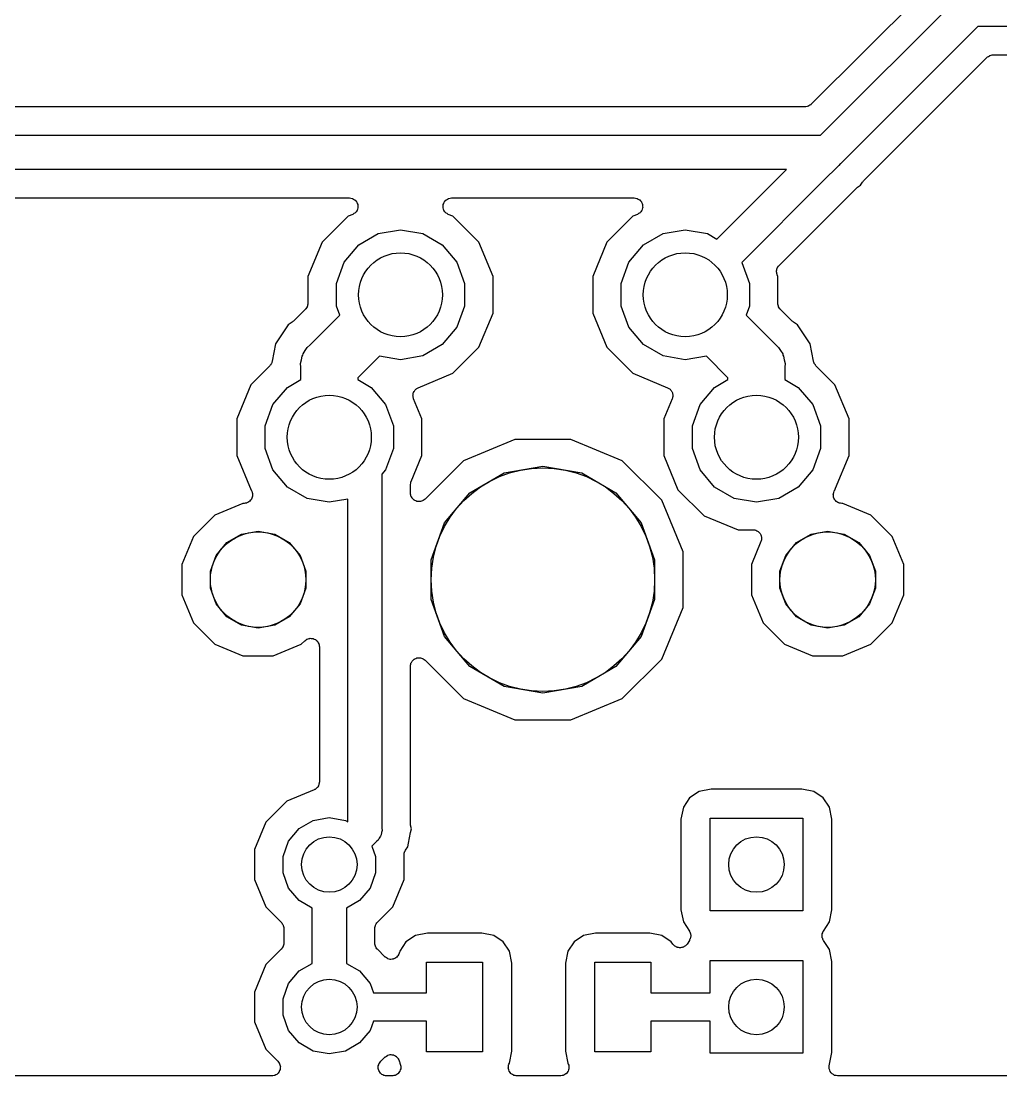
# Model space of a CAD drawing. Extents: x 24 to 196, y -189 to -31.
# Drawn here: x 82.13 to 99.61, y -131.1 to -112.29 of the extents above; entities that cross this region are included whole.
import ezdxf

# ---------------------------------------------------------------- set-up
doc = ezdxf.new("R2010")
doc.units = 0
doc.header["$MEASUREMENT"] = 0
doc.layers.add('BLACK', color=7, linetype='CONTINUOUS')

msp = doc.modelspace()

# ---------------------------------------------------------------- linework, layer by layer
at = {"layer": 'BLACK', "linetype": 'CONTINUOUS'}
for p, q in [((98.4282, -111.57), (96.228, -113.77)), ((96.3937, -114.323), (98.8452, -111.871)), ((99.1964, -112.382), (96.7544, -114.824)), ((116.114, -112.382), (99.1964, -112.382)), ((97.162, -115.135), (99.3622, -112.935)), ((99.3622, -112.935), (99.3677, -112.931)), ((99.3677, -112.931), (99.372, -112.926)), ((99.372, -112.926), (99.3892, -112.916)), ((99.3892, -112.916), (99.4056, -112.905)), ((99.4056, -112.905), (99.412, -112.903)), ((99.412, -112.903), (99.4178, -112.899)), ((99.4178, -112.899), (99.4374, -112.896)), ((99.4374, -112.896), (99.4567, -112.891)), ((99.4567, -112.891), (99.4634, -112.891)), ((99.4634, -112.891), (99.47, -112.89)), ((99.47, -112.89), (114.52, -112.89)), ((96.2009, -113.789), (96.1846, -113.801)), ((96.2182, -113.779), (96.2009, -113.789)), ((96.2225, -113.774), (96.2182, -113.779)), ((96.228, -113.77), (96.2225, -113.774)), ((96.1202, -113.815), (75.8981, -113.815)), ((96.1268, -113.814), (96.1202, -113.815)), ((96.1335, -113.814), (96.1268, -113.814)), ((96.1527, -113.809), (96.1335, -113.814)), ((96.1723, -113.806), (96.1527, -113.809)), ((96.1781, -113.802), (96.1723, -113.806)), ((96.1846, -113.801), (96.1781, -113.802)), ((75.8163, -114.323), (96.3937, -114.323)), ((96.7072, -114.872), (96.447, -115.132)), ((96.7189, -114.865), (96.7072, -114.872)), ((96.7449, -114.834), (96.7189, -114.865)), ((96.7544, -114.824), (96.7449, -114.834)), ((96.7544, -114.824), (96.7544, -114.824)), ((95.7841, -114.932), (75.9293, -114.932)), ((94.5435, -116.173), (95.7841, -114.932)), ((96.447, -115.132), (94.9868, -116.592)), ((96.447, -115.132), (96.447, -115.132)), ((96.8546, -115.443), (97.0275, -115.27)), ((97.0275, -115.27), (97.0398, -115.261)), ((97.0398, -115.261), (97.0506, -115.251)), ((97.0506, -115.251), (97.106, -115.214)), ((97.106, -115.214), (97.143, -115.158)), ((97.143, -115.158), (97.1534, -115.147)), ((97.1534, -115.147), (97.162, -115.135)), ((76.2028, -115.44), (87.9894, -115.44)), ((87.9894, -115.44), (88.0122, -115.444)), ((88.0122, -115.444), (88.0352, -115.448)), ((88.0352, -115.448), (88.0382, -115.449)), ((88.0382, -115.449), (88.0415, -115.45)), ((88.0415, -115.45), (88.0616, -115.461)), ((88.0616, -115.461), (88.0822, -115.472)), ((88.0822, -115.472), (88.0844, -115.474)), ((88.0844, -115.474), (88.0874, -115.476)), ((88.0874, -115.476), (88.1023, -115.494)), ((89.6977, -115.494), (89.7126, -115.476)), ((89.7126, -115.476), (89.7156, -115.474)), ((89.7156, -115.474), (89.7178, -115.472)), ((89.7178, -115.472), (89.7384, -115.461)), ((89.7384, -115.461), (89.7585, -115.45)), ((89.7585, -115.45), (89.7618, -115.449)), ((89.7618, -115.449), (89.7648, -115.448)), ((89.7648, -115.448), (89.7878, -115.444)), ((89.7878, -115.444), (89.8106, -115.44)), ((89.8106, -115.44), (93.0694, -115.44)), ((93.0694, -115.44), (93.0922, -115.444)), ((93.0922, -115.444), (93.1152, -115.448)), ((93.1152, -115.448), (93.1182, -115.449)), ((93.1182, -115.449), (93.1215, -115.45)), ((93.1215, -115.45), (93.1416, -115.461)), ((93.1416, -115.461), (93.1622, -115.472)), ((93.1622, -115.472), (93.1644, -115.474)), ((93.1644, -115.474), (93.1674, -115.476)), ((93.1674, -115.476), (93.1823, -115.494)), ((95.6523, -116.645), (96.8546, -115.443)), ((96.8546, -115.443), (96.8546, -115.443)), ((88.1023, -115.494), (88.1179, -115.511)), ((88.1214, -115.669), (88.1065, -115.687)), ((88.1179, -115.511), (88.1192, -115.514)), ((88.1192, -115.514), (88.1214, -115.517)), ((88.1214, -115.517), (88.1293, -115.538)), ((88.1225, -115.666), (88.1214, -115.669)), ((88.1246, -115.663), (88.1225, -115.666)), ((88.1315, -115.641), (88.1246, -115.663)), ((88.1293, -115.538), (88.1382, -115.56)), ((88.1395, -115.619), (88.1315, -115.641)), ((88.1382, -115.56), (88.1383, -115.563)), ((88.1383, -115.563), (88.1395, -115.566)), ((88.1395, -115.566), (88.1395, -115.59)), ((88.1395, -115.59), (88.1405, -115.613)), ((88.1405, -115.613), (88.1395, -115.616)), ((88.1395, -115.616), (88.1395, -115.619)), ((89.6595, -115.613), (89.6605, -115.59)), ((89.6605, -115.616), (89.6595, -115.613)), ((89.6605, -115.566), (89.6617, -115.563)), ((89.6605, -115.59), (89.6605, -115.566)), ((89.6605, -115.619), (89.6605, -115.616)), ((89.6685, -115.641), (89.6605, -115.619)), ((89.6617, -115.563), (89.6618, -115.56)), ((89.6618, -115.56), (89.6707, -115.538)), ((89.6754, -115.663), (89.6685, -115.641)), ((89.6707, -115.538), (89.6786, -115.517)), ((89.6775, -115.666), (89.6754, -115.663)), ((89.6786, -115.669), (89.6775, -115.666)), ((89.6786, -115.517), (89.6808, -115.514)), ((89.6935, -115.687), (89.6786, -115.669)), ((89.6808, -115.514), (89.6821, -115.511)), ((89.6821, -115.511), (89.6977, -115.494)), ((93.1823, -115.494), (93.1979, -115.511)), ((93.2014, -115.669), (93.1865, -115.687)), ((93.1979, -115.511), (93.1992, -115.514)), ((93.1992, -115.514), (93.2014, -115.517)), ((93.2014, -115.517), (93.2093, -115.538)), ((93.2025, -115.666), (93.2014, -115.669)), ((93.2046, -115.663), (93.2025, -115.666)), ((93.2115, -115.641), (93.2046, -115.663)), ((93.2093, -115.538), (93.2182, -115.56)), ((93.2195, -115.619), (93.2115, -115.641)), ((93.2182, -115.56), (93.2183, -115.563)), ((93.2183, -115.563), (93.2195, -115.566)), ((93.2195, -115.566), (93.2195, -115.59)), ((93.2195, -115.59), (93.2205, -115.613)), ((93.2205, -115.613), (93.2195, -115.616)), ((93.2195, -115.616), (93.2195, -115.619)), ((87.9648, -115.768), (87.5003, -116.232)), ((88.0477, -115.734), (87.9648, -115.768)), ((88.0673, -115.721), (88.0477, -115.734)), ((88.0874, -115.71), (88.0673, -115.721)), ((88.0895, -115.707), (88.0874, -115.71)), ((88.0924, -115.705), (88.0895, -115.707)), ((88.1065, -115.687), (88.0924, -115.705)), ((89.7076, -115.705), (89.6935, -115.687)), ((89.7105, -115.707), (89.7076, -115.705)), ((89.7126, -115.71), (89.7105, -115.707)), ((89.7327, -115.721), (89.7126, -115.71)), ((89.7523, -115.734), (89.7327, -115.721)), ((89.8352, -115.768), (89.7523, -115.734)), ((90.2997, -116.232), (89.8352, -115.768)), ((93.0448, -115.768), (92.5803, -116.232)), ((93.1277, -115.734), (93.0448, -115.768)), ((93.1473, -115.721), (93.1277, -115.734)), ((93.1674, -115.71), (93.1473, -115.721)), ((93.1695, -115.707), (93.1674, -115.71)), ((93.1724, -115.705), (93.1695, -115.707)), ((93.1865, -115.687), (93.1724, -115.705)), ((88.503, -116.077), (88.9, -116.007)), ((88.9, -116.007), (89.297, -116.077)), ((93.583, -116.077), (93.98, -116.007)), ((93.98, -116.007), (94.377, -116.077)), ((87.5003, -116.232), (87.249, -116.839)), ((88.154, -116.279), (88.503, -116.077)), ((89.297, -116.077), (89.646, -116.279)), ((90.551, -116.839), (90.2997, -116.232)), ((92.5803, -116.232), (92.329, -116.839)), ((93.234, -116.279), (93.583, -116.077)), ((94.377, -116.077), (94.5435, -116.173)), ((87.8949, -116.587), (88.154, -116.279)), ((89.646, -116.279), (89.9051, -116.587)), ((92.9749, -116.587), (93.234, -116.279)), ((87.757, -116.966), (87.8949, -116.587)), ((89.9051, -116.587), (90.043, -116.966)), ((92.837, -116.966), (92.9749, -116.587)), ((94.9868, -116.592), (95.123, -116.966)), ((95.6078, -116.759), (95.6091, -116.749)), ((95.6114, -116.775), (95.6078, -116.759)), ((95.6082, -116.739), (95.6125, -116.723)), ((95.6091, -116.749), (95.6082, -116.739)), ((95.6129, -116.792), (95.6114, -116.775)), ((95.6125, -116.723), (95.6147, -116.707)), ((95.6171, -116.801), (95.6129, -116.792)), ((95.6147, -116.707), (95.6193, -116.698)), ((95.6193, -116.811), (95.6171, -116.801)), ((95.6193, -116.698), (95.6219, -116.688)), ((95.6219, -116.688), (95.6315, -116.675)), ((95.6315, -116.675), (95.6392, -116.66)), ((95.6392, -116.66), (95.6465, -116.653)), ((95.6465, -116.653), (95.6523, -116.645)), ((87.249, -116.839), (87.249, -117.319)), ((87.757, -117.369), (87.757, -116.966)), ((90.043, -116.966), (90.043, -117.369)), ((90.551, -117.496), (90.551, -116.839)), ((92.329, -116.839), (92.329, -117.496)), ((92.837, -117.369), (92.837, -116.966)), ((95.123, -116.966), (95.123, -117.369)), ((95.631, -116.839), (95.6193, -116.811)), ((95.631, -117.319), (95.631, -116.839)), ((87.2398, -117.371), (87.2365, -117.377)), ((87.2433, -117.351), (87.2398, -117.371)), ((87.2484, -117.332), (87.2433, -117.351)), ((87.249, -117.319), (87.2478, -117.325)), ((87.2478, -117.325), (87.2484, -117.332)), ((87.8165, -117.533), (87.757, -117.369)), ((90.043, -117.369), (89.9051, -117.748)), ((92.9749, -117.748), (92.837, -117.369)), ((95.123, -117.369), (95.0635, -117.533)), ((95.6322, -117.325), (95.631, -117.319)), ((95.6316, -117.332), (95.6322, -117.325)), ((95.6367, -117.351), (95.6316, -117.332)), ((95.6402, -117.371), (95.6367, -117.351)), ((95.6435, -117.377), (95.6402, -117.371)), ((87.2044, -117.426), (86.993, -117.638)), ((87.2082, -117.421), (87.2044, -117.426)), ((87.2133, -117.417), (87.2082, -117.421)), ((87.2233, -117.399), (87.2133, -117.417)), ((87.2347, -117.383), (87.2233, -117.399)), ((87.2365, -117.377), (87.2347, -117.383)), ((87.2865, -118.063), (87.8165, -117.533)), ((90.2997, -118.103), (90.551, -117.496)), ((92.329, -117.496), (92.5803, -118.103)), ((95.0635, -117.533), (95.5935, -118.063)), ((95.6453, -117.383), (95.6435, -117.377)), ((95.6567, -117.399), (95.6453, -117.383)), ((95.6667, -117.417), (95.6567, -117.399)), ((95.6718, -117.421), (95.6667, -117.417)), ((95.6756, -117.426), (95.6718, -117.421)), ((95.8871, -117.638), (95.6756, -117.426)), ((86.8975, -117.705), (86.673, -118.041)), ((86.9699, -117.657), (86.8975, -117.705)), ((86.9807, -117.646), (86.9699, -117.657)), ((86.993, -117.638), (86.9807, -117.646)), ((89.9051, -117.748), (89.646, -118.057)), ((93.234, -118.057), (92.9749, -117.748)), ((95.8993, -117.646), (95.8871, -117.638)), ((95.9101, -117.657), (95.8993, -117.646)), ((95.9825, -117.705), (95.9101, -117.657)), ((96.207, -118.041), (95.9825, -117.705)), ((86.673, -118.041), (86.6111, -118.352)), ((87.2011, -118.164), (87.2348, -118.106)), ((87.2348, -118.106), (87.2865, -118.063)), ((89.646, -118.057), (89.297, -118.258)), ((89.8352, -118.567), (90.2997, -118.103)), ((92.5803, -118.103), (93.0448, -118.567)), ((93.583, -118.258), (93.234, -118.057)), ((95.5935, -118.063), (95.6452, -118.106)), ((95.6452, -118.106), (95.6789, -118.164)), ((96.2689, -118.352), (96.207, -118.041)), ((87.1336, -118.328), (87.1453, -118.261)), ((87.1453, -118.261), (87.1566, -118.242)), ((87.1566, -118.242), (87.1625, -118.22)), ((87.1625, -118.22), (87.2011, -118.164)), ((88.5241, -118.262), (88.138, -118.648)), ((88.9, -118.328), (88.5241, -118.262)), ((89.297, -118.258), (88.9, -118.328)), ((93.98, -118.328), (93.583, -118.258)), ((94.3559, -118.262), (93.98, -118.328)), ((94.742, -118.648), (94.3559, -118.262)), ((95.6789, -118.164), (95.7175, -118.22)), ((95.7175, -118.22), (95.7234, -118.242)), ((95.7234, -118.242), (95.7347, -118.261)), ((95.7347, -118.261), (95.7464, -118.328)), ((86.5686, -118.434), (86.2303, -118.772)), ((86.5779, -118.421), (86.5686, -118.434)), ((86.5783, -118.421), (86.5779, -118.421)), ((86.5792, -118.419), (86.5783, -118.421)), ((86.5911, -118.405), (86.5792, -118.419)), ((86.5942, -118.398), (86.5911, -118.405)), ((86.599, -118.391), (86.5942, -118.398)), ((86.602, -118.38), (86.599, -118.391)), ((86.6048, -118.375), (86.602, -118.38)), ((86.6062, -118.367), (86.6048, -118.375)), ((86.6103, -118.356), (86.6062, -118.367)), ((86.6111, -118.352), (86.6103, -118.356)), ((87.1161, -118.393), (87.1336, -118.328)), ((87.122, -118.46), (87.1161, -118.393)), ((87.122, -118.681), (87.122, -118.46)), ((95.7464, -118.328), (95.7639, -118.393)), ((95.7639, -118.393), (95.758, -118.46)), ((95.758, -118.46), (95.758, -118.681)), ((96.2697, -118.356), (96.2689, -118.352)), ((96.2738, -118.367), (96.2697, -118.356)), ((96.2752, -118.375), (96.2738, -118.367)), ((96.278, -118.38), (96.2752, -118.375)), ((96.281, -118.391), (96.278, -118.38)), ((96.2858, -118.398), (96.281, -118.391)), ((96.2889, -118.405), (96.2858, -118.398)), ((96.3008, -118.419), (96.2889, -118.405)), ((96.3017, -118.421), (96.3008, -118.419)), ((96.3021, -118.421), (96.3017, -118.421)), ((96.3114, -118.434), (96.3021, -118.421)), ((96.6497, -118.772), (96.3114, -118.434)), ((86.884, -118.819), (87.122, -118.681)), ((88.138, -118.648), (88.138, -118.681)), ((88.138, -118.681), (88.376, -118.819)), ((89.2159, -118.824), (89.8352, -118.567)), ((93.0448, -118.567), (93.6641, -118.824)), ((94.504, -118.819), (94.742, -118.681)), ((94.742, -118.681), (94.742, -118.648)), ((95.758, -118.681), (95.996, -118.819)), ((86.2303, -118.772), (85.979, -119.379)), ((86.6249, -119.127), (86.884, -118.819)), ((88.376, -118.819), (88.6351, -119.127)), ((89.1472, -118.884), (89.1533, -118.872)), ((89.1533, -118.872), (89.1631, -118.863)), ((89.1631, -118.863), (89.1713, -118.852)), ((89.1713, -118.852), (89.1825, -118.845)), ((89.1825, -118.845), (89.1923, -118.836)), ((89.1923, -118.836), (89.2047, -118.831)), ((89.2047, -118.831), (89.2159, -118.824)), ((93.6641, -118.824), (93.6753, -118.831)), ((93.6753, -118.831), (93.6877, -118.836)), ((93.6877, -118.836), (93.6975, -118.845)), ((93.6975, -118.845), (93.7087, -118.852)), ((93.7087, -118.852), (93.7169, -118.863)), ((93.7169, -118.863), (93.7267, -118.872)), ((93.7267, -118.872), (93.7328, -118.884)), ((94.2449, -119.127), (94.504, -118.819)), ((95.996, -118.819), (96.2551, -119.127)), ((96.901, -119.379), (96.6497, -118.772)), ((89.122, -118.971), (89.1237, -118.958)), ((89.1248, -118.984), (89.122, -118.971)), ((89.1231, -118.945), (89.1271, -118.932)), ((89.1237, -118.958), (89.1231, -118.945)), ((89.1254, -118.998), (89.1248, -118.984)), ((89.1305, -119.01), (89.1254, -118.998)), ((89.1271, -118.932), (89.1289, -118.919)), ((89.1289, -118.919), (89.135, -118.907)), ((89.1334, -119.023), (89.1305, -119.01)), ((89.281, -119.379), (89.1334, -119.023)), ((89.135, -118.907), (89.139, -118.894)), ((89.139, -118.894), (89.1472, -118.884)), ((93.7466, -119.023), (93.599, -119.379)), ((93.7328, -118.884), (93.741, -118.894)), ((93.741, -118.894), (93.745, -118.907)), ((93.745, -118.907), (93.7511, -118.919)), ((93.7495, -119.01), (93.7466, -119.023)), ((93.7546, -118.998), (93.7495, -119.01)), ((93.7511, -118.919), (93.7529, -118.932)), ((93.7529, -118.932), (93.7569, -118.945)), ((93.7552, -118.984), (93.7546, -118.998)), ((93.758, -118.971), (93.7552, -118.984)), ((93.7569, -118.945), (93.7563, -118.958)), ((93.7563, -118.958), (93.758, -118.971)), ((86.487, -119.506), (86.6249, -119.127)), ((88.6351, -119.127), (88.773, -119.506)), ((94.107, -119.506), (94.2449, -119.127)), ((96.2551, -119.127), (96.393, -119.506)), ((85.979, -119.379), (85.979, -120.036)), ((89.281, -120.036), (89.281, -119.379)), ((93.599, -119.379), (93.599, -120.036)), ((96.901, -120.036), (96.901, -119.379)), ((86.487, -119.909), (86.487, -119.506)), ((88.773, -119.506), (88.773, -119.909)), ((94.107, -119.909), (94.107, -119.506)), ((96.393, -119.506), (96.393, -119.909)), ((90.9423, -119.746), (90.0228, -120.127)), ((91.9377, -119.746), (90.9423, -119.746)), ((92.8572, -120.127), (91.9377, -119.746)), ((86.6249, -120.288), (86.487, -119.909)), ((88.773, -119.909), (88.6351, -120.288)), ((94.2449, -120.288), (94.107, -119.909)), ((96.393, -119.909), (96.2551, -120.288)), ((85.979, -120.036), (86.2348, -120.654)), ((89.0894, -120.499), (89.281, -120.036)), ((90.0228, -120.127), (89.338, -120.811)), ((93.561, -120.83), (92.8572, -120.127)), ((93.599, -120.036), (93.8503, -120.643)), ((96.6597, -120.619), (96.901, -120.036)), ((86.884, -120.597), (86.6249, -120.288)), ((88.6351, -120.288), (88.5698, -120.366)), ((88.5698, -120.366), (88.5698, -126.679)), ((90.1386, -120.697), (90.7475, -120.345)), ((90.7475, -120.345), (91.44, -120.223)), ((91.44, -120.223), (92.1325, -120.345)), ((92.1325, -120.345), (92.7414, -120.697)), ((94.504, -120.597), (94.2449, -120.288)), ((96.2551, -120.288), (95.996, -120.597)), ((89.0778, -120.557), (89.0784, -120.554)), ((89.0778, -120.704), (89.0778, -120.557)), ((89.0779, -120.55), (89.083, -120.528)), ((89.0784, -120.554), (89.0779, -120.55)), ((89.083, -120.528), (89.087, -120.505)), ((89.087, -120.505), (89.0887, -120.502)), ((89.0887, -120.502), (89.0894, -120.499)), ((86.2348, -120.654), (86.2403, -120.66)), ((86.2403, -120.66), (86.2426, -120.666)), ((86.2426, -120.666), (86.2464, -120.672)), ((86.2464, -120.672), (86.2516, -120.691)), ((86.2516, -120.691), (86.2584, -120.71)), ((86.2584, -120.71), (86.2584, -120.717)), ((86.2584, -120.717), (86.2601, -120.723)), ((86.2601, -120.723), (86.2584, -120.743)), ((86.2584, -120.743), (86.2584, -120.763)), ((87.233, -120.798), (86.884, -120.597)), ((89.0813, -120.723), (89.0778, -120.704)), ((89.083, -120.743), (89.0813, -120.723)), ((89.0858, -120.749), (89.083, -120.743)), ((89.087, -120.756), (89.0858, -120.749)), ((89.0969, -120.773), (89.087, -120.756)), ((89.6866, -121.235), (90.1386, -120.697)), ((92.7414, -120.697), (93.1934, -121.235)), ((93.8503, -120.643), (94.3148, -121.107)), ((94.853, -120.798), (94.504, -120.597)), ((95.996, -120.597), (95.647, -120.798)), ((96.6199, -120.723), (96.6216, -120.717)), ((96.6216, -120.743), (96.6199, -120.723)), ((96.6216, -120.71), (96.6284, -120.691)), ((96.6216, -120.717), (96.6216, -120.71)), ((96.6216, -120.763), (96.6216, -120.743)), ((96.6284, -120.691), (96.6336, -120.672)), ((96.6336, -120.672), (96.6374, -120.666)), ((96.6374, -120.666), (96.6397, -120.66)), ((96.6397, -120.66), (96.6452, -120.654)), ((96.6452, -120.654), (96.6597, -120.619)), ((96.6597, -120.619), (96.6597, -120.619)), ((86.0897, -120.889), (85.5902, -121.096)), ((86.1083, -120.889), (86.0897, -120.889)), ((86.1279, -120.885), (86.1083, -120.889)), ((86.1478, -120.884), (86.1279, -120.885)), ((86.1538, -120.881), (86.1478, -120.884)), ((86.1604, -120.88), (86.1538, -120.881)), ((86.1777, -120.87), (86.1604, -120.88)), ((86.1957, -120.861), (86.1777, -120.87)), ((86.2005, -120.856), (86.1957, -120.861)), ((86.2063, -120.853), (86.2005, -120.856)), ((86.2191, -120.838), (86.2063, -120.853)), ((86.2331, -120.824), (86.2191, -120.838)), ((86.236, -120.818), (86.2331, -120.824)), ((86.2403, -120.813), (86.236, -120.818)), ((86.2471, -120.794), (86.2403, -120.813)), ((86.2555, -120.776), (86.2471, -120.794)), ((86.2561, -120.769), (86.2555, -120.776)), ((86.2584, -120.763), (86.2561, -120.769)), ((87.63, -120.868), (87.233, -120.798)), ((87.9602, -120.81), (87.63, -120.868)), ((87.9602, -126.565), (87.9602, -120.81)), ((89.1054, -120.791), (89.0969, -120.773)), ((89.1101, -120.796), (89.1054, -120.791)), ((89.1135, -120.802), (89.1101, -120.796)), ((89.1287, -120.814), (89.1135, -120.802)), ((89.1428, -120.829), (89.1287, -120.814)), ((89.1489, -120.831), (89.1428, -120.829)), ((89.154, -120.836), (89.1489, -120.831)), ((89.1727, -120.843), (89.154, -120.836)), ((89.1908, -120.851), (89.1727, -120.843)), ((89.1974, -120.852), (89.1908, -120.851)), ((89.2037, -120.854), (89.1974, -120.852)), ((89.2237, -120.854), (89.2037, -120.854)), ((89.2435, -120.856), (89.2237, -120.854)), ((89.25, -120.854), (89.2435, -120.856)), ((89.2567, -120.854), (89.25, -120.854)), ((89.2754, -120.847), (89.2567, -120.854)), ((89.2946, -120.842), (89.2754, -120.847)), ((89.3001, -120.838), (89.2946, -120.842)), ((89.3064, -120.836), (89.3001, -120.838)), ((89.3217, -120.823), (89.3064, -120.836)), ((89.338, -120.811), (89.3217, -120.823)), ((93.9419, -121.75), (93.561, -120.83)), ((95.25, -120.868), (94.853, -120.798)), ((95.647, -120.798), (95.25, -120.868)), ((96.6239, -120.769), (96.6216, -120.763)), ((96.6245, -120.776), (96.6239, -120.769)), ((96.6329, -120.794), (96.6245, -120.776)), ((96.6397, -120.813), (96.6329, -120.794)), ((96.644, -120.818), (96.6397, -120.813)), ((96.6469, -120.824), (96.644, -120.818)), ((96.6609, -120.838), (96.6469, -120.824)), ((96.6737, -120.853), (96.6609, -120.838)), ((96.6795, -120.856), (96.6737, -120.853)), ((96.6843, -120.861), (96.6795, -120.856)), ((96.7023, -120.87), (96.6843, -120.861)), ((96.7196, -120.88), (96.7023, -120.87)), ((96.7262, -120.881), (96.7196, -120.88)), ((96.7322, -120.884), (96.7262, -120.881)), ((96.7521, -120.885), (96.7322, -120.884)), ((96.7717, -120.889), (96.7521, -120.885)), ((96.7903, -120.889), (96.7717, -120.889)), ((97.2898, -121.096), (96.7903, -120.889)), ((85.5902, -121.096), (85.208, -121.478)), ((94.3148, -121.107), (94.9216, -121.359)), ((97.672, -121.478), (97.2898, -121.096)), ((89.4461, -121.896), (89.6866, -121.235)), ((93.1934, -121.235), (93.4339, -121.896)), ((85.208, -121.478), (85.0011, -121.977)), ((85.8046, -121.586), (86.0645, -121.436)), ((86.0645, -121.436), (86.36, -121.384)), ((86.36, -121.384), (86.6555, -121.436)), ((86.6555, -121.436), (86.9154, -121.586)), ((94.9216, -121.359), (95.1893, -121.359)), ((95.1893, -121.359), (95.2057, -121.362)), ((95.2057, -121.362), (95.2223, -121.362)), ((95.2223, -121.362), (95.2315, -121.366)), ((95.2315, -121.366), (95.2414, -121.368)), ((95.2414, -121.368), (95.2558, -121.376)), ((95.2558, -121.376), (95.2712, -121.383)), ((95.2712, -121.383), (95.2786, -121.389)), ((95.2786, -121.389), (95.2873, -121.394)), ((95.2873, -121.394), (95.2979, -121.407)), ((95.2979, -121.407), (95.3102, -121.418)), ((95.3102, -121.418), (95.3148, -121.427)), ((95.3148, -121.427), (95.3213, -121.435)), ((95.3213, -121.435), (95.327, -121.45)), ((95.327, -121.45), (95.3346, -121.465)), ((95.3346, -121.465), (95.3359, -121.475)), ((95.3359, -121.475), (95.3394, -121.485)), ((95.3394, -121.485), (95.3394, -121.501)), ((95.3394, -121.501), (95.3415, -121.518)), ((95.9646, -121.586), (96.2245, -121.436)), ((96.2245, -121.436), (96.52, -121.384)), ((96.52, -121.384), (96.8155, -121.436)), ((96.8155, -121.436), (97.0754, -121.586)), ((97.8789, -121.977), (97.672, -121.478)), ((85.6117, -121.816), (85.8046, -121.586)), ((86.9154, -121.586), (87.1083, -121.816)), ((95.3301, -121.569), (95.1611, -121.977)), ((95.3337, -121.553), (95.3301, -121.569)), ((95.3394, -121.538), (95.3337, -121.553)), ((95.3415, -121.518), (95.3394, -121.527)), ((95.3394, -121.527), (95.3394, -121.538)), ((95.7717, -121.816), (95.9646, -121.586)), ((97.0754, -121.586), (97.2683, -121.816)), ((85.5091, -122.098), (85.6117, -121.816)), ((87.1083, -121.816), (87.2109, -122.098)), ((93.9419, -122.745), (93.9419, -121.75)), ((95.6691, -122.098), (95.7717, -121.816)), ((97.2683, -121.816), (97.3709, -122.098)), ((85.0011, -121.977), (85.0011, -122.518)), ((89.4461, -122.599), (89.4461, -121.896)), ((93.4339, -121.896), (93.4339, -122.599)), ((95.1611, -121.977), (95.1611, -122.518)), ((97.8789, -122.518), (97.8789, -121.977)), ((85.5091, -122.398), (85.5091, -122.098)), ((87.2109, -122.098), (87.2109, -122.398)), ((95.6691, -122.398), (95.6691, -122.098)), ((97.3709, -122.098), (97.3709, -122.398)), ((85.6117, -122.68), (85.5091, -122.398)), ((87.2109, -122.398), (87.1083, -122.68)), ((95.7717, -122.68), (95.6691, -122.398)), ((97.3709, -122.398), (97.2683, -122.68)), ((85.0011, -122.518), (85.208, -123.017)), ((89.6866, -123.26), (89.4461, -122.599)), ((93.4339, -122.599), (93.1934, -123.26)), ((95.1611, -122.518), (95.368, -123.017)), ((97.672, -123.017), (97.8789, -122.518)), ((85.8046, -122.91), (85.6117, -122.68)), ((87.1083, -122.68), (86.9154, -122.91)), ((93.561, -123.665), (93.9419, -122.745)), ((95.9646, -122.91), (95.7717, -122.68)), ((97.2683, -122.68), (97.0754, -122.91)), ((85.208, -123.017), (85.5902, -123.4)), ((86.0645, -123.06), (85.8046, -122.91)), ((86.9154, -122.91), (86.6555, -123.06)), ((95.368, -123.017), (95.7502, -123.4)), ((96.2245, -123.06), (95.9646, -122.91)), ((97.0754, -122.91), (96.8155, -123.06)), ((97.2898, -123.4), (97.672, -123.017)), ((86.36, -123.112), (86.0645, -123.06)), ((86.6555, -123.06), (86.36, -123.112)), ((96.52, -123.112), (96.2245, -123.06)), ((96.8155, -123.06), (96.52, -123.112)), ((87.1298, -123.4), (87.192, -123.337)), ((87.192, -123.337), (87.2083, -123.326)), ((87.2083, -123.326), (87.2236, -123.313)), ((87.2236, -123.313), (87.2299, -123.311)), ((87.2299, -123.311), (87.2354, -123.307)), ((87.2354, -123.307), (87.2546, -123.302)), ((87.2546, -123.302), (87.2733, -123.295)), ((87.2733, -123.295), (87.28, -123.295)), ((87.28, -123.295), (87.2865, -123.293)), ((87.2865, -123.293), (87.3063, -123.295)), ((87.3063, -123.295), (87.3263, -123.295)), ((87.3263, -123.295), (87.3326, -123.297)), ((87.3326, -123.297), (87.3392, -123.298)), ((87.3392, -123.298), (87.3573, -123.306)), ((87.3573, -123.306), (87.376, -123.313)), ((87.376, -123.313), (87.3811, -123.317)), ((87.3811, -123.317), (87.3872, -123.32)), ((87.3872, -123.32), (87.4013, -123.334)), ((87.4013, -123.334), (87.4165, -123.347)), ((87.4165, -123.347), (87.4199, -123.353)), ((87.4199, -123.353), (87.4246, -123.358)), ((87.4246, -123.358), (87.4331, -123.376)), ((87.4331, -123.376), (87.443, -123.393)), ((87.443, -123.393), (87.4442, -123.4)), ((90.1386, -123.799), (89.6866, -123.26)), ((93.1934, -123.26), (92.7414, -123.799)), ((85.5902, -123.4), (86.0897, -123.607)), ((86.6303, -123.607), (87.1298, -123.4)), ((87.4442, -123.4), (87.447, -123.406)), ((87.447, -123.406), (87.4487, -123.426)), ((87.4487, -123.426), (87.4522, -123.445)), ((87.4522, -123.445), (87.4522, -125.856)), ((95.7502, -123.4), (96.2497, -123.607)), ((96.7903, -123.607), (97.2898, -123.4)), ((86.0897, -123.607), (86.6303, -123.607)), ((89.0813, -123.772), (89.083, -123.752)), ((89.083, -123.752), (89.0858, -123.746)), ((89.0858, -123.746), (89.087, -123.739)), ((89.087, -123.739), (89.0969, -123.722)), ((89.0969, -123.722), (89.1054, -123.704)), ((89.1054, -123.704), (89.1101, -123.699)), ((89.1101, -123.699), (89.1135, -123.694)), ((89.1135, -123.694), (89.1287, -123.681)), ((89.1287, -123.681), (89.1428, -123.667)), ((89.1428, -123.667), (89.1489, -123.664)), ((89.1489, -123.664), (89.154, -123.66)), ((89.154, -123.66), (89.1727, -123.653)), ((89.1727, -123.653), (89.1908, -123.644)), ((89.1908, -123.644), (89.1974, -123.644)), ((89.1974, -123.644), (89.2037, -123.642)), ((89.2037, -123.642), (89.2237, -123.642)), ((89.2237, -123.642), (89.2435, -123.64)), ((89.2435, -123.64), (89.25, -123.642)), ((89.25, -123.642), (89.2567, -123.642)), ((89.2567, -123.642), (89.2754, -123.648)), ((89.2754, -123.648), (89.2946, -123.653)), ((89.2946, -123.653), (89.3001, -123.657)), ((89.3001, -123.657), (89.3064, -123.66)), ((89.3064, -123.66), (89.3217, -123.672)), ((89.3217, -123.672), (89.338, -123.684)), ((89.338, -123.684), (90.0228, -124.369)), ((92.8572, -124.369), (93.561, -123.665)), ((96.2497, -123.607), (96.7903, -123.607)), ((89.0778, -123.792), (89.0813, -123.772)), ((89.0778, -126.598), (89.0778, -123.792)), ((90.7475, -124.15), (90.1386, -123.799)), ((92.7414, -123.799), (92.1325, -124.15)), ((91.44, -124.272), (90.7475, -124.15)), ((92.1325, -124.15), (91.44, -124.272)), ((90.0228, -124.369), (90.9423, -124.75)), ((91.9377, -124.75), (92.8572, -124.369)), ((90.9423, -124.75), (91.9377, -124.75)), ((87.3581, -125.997), (86.8746, -126.197)), ((87.3666, -125.992), (87.3581, -125.997)), ((87.376, -125.988), (87.3666, -125.992)), ((87.3887, -125.977), (87.376, -125.988)), ((87.4028, -125.968), (87.3887, -125.977)), ((87.4089, -125.961), (87.4028, -125.968)), ((87.4165, -125.954), (87.4089, -125.961)), ((87.4249, -125.94), (87.4165, -125.954)), ((87.435, -125.926), (87.4249, -125.94)), ((87.438, -125.917), (87.435, -125.926)), ((87.443, -125.908), (87.438, -125.917)), ((87.4459, -125.892), (87.443, -125.908)), ((87.4509, -125.876), (87.4459, -125.892)), ((87.4522, -125.856), (87.4505, -125.866)), ((87.4505, -125.866), (87.4509, -125.876)), ((94.2263, -126.024), (94.0583, -126.136)), ((94.4395, -125.981), (94.2263, -126.024)), ((96.0605, -125.981), (94.4395, -125.981)), ((96.2737, -126.024), (96.0605, -125.981)), ((96.4417, -126.136), (96.2737, -126.024)), ((86.8746, -126.197), (86.4995, -126.572)), ((94.0583, -126.136), (93.946, -126.304)), ((96.554, -126.304), (96.4417, -126.136)), ((93.946, -126.304), (93.9036, -126.517)), ((96.5964, -126.517), (96.554, -126.304)), ((86.4995, -126.572), (86.2965, -127.062)), ((87.0912, -126.686), (87.3433, -126.54)), ((87.3433, -126.54), (87.63, -126.489)), ((87.63, -126.489), (87.9167, -126.54)), ((87.9167, -126.54), (87.9602, -126.565)), ((93.9036, -126.517), (93.9036, -128.138)), ((94.4245, -128.153), (94.4245, -126.502)), ((94.4245, -126.502), (96.0755, -126.502)), ((96.0755, -126.502), (96.0755, -128.153)), ((96.5964, -128.138), (96.5964, -126.517)), ((86.9041, -126.909), (87.0912, -126.686)), ((88.5629, -126.759), (88.5558, -126.799)), ((88.5733, -126.72), (88.5629, -126.759)), ((88.5698, -126.679), (88.5733, -126.72)), ((89.0436, -126.945), (89.0807, -126.758)), ((89.0804, -126.612), (89.0778, -126.598)), ((89.0807, -126.627), (89.0804, -126.612)), ((89.0937, -126.693), (89.0807, -126.627)), ((89.0807, -126.758), (89.0937, -126.693)), ((86.8045, -127.182), (86.9041, -126.909)), ((88.4711, -126.918), (88.3891, -127)), ((88.5021, -126.892), (88.4711, -126.918)), ((88.5223, -126.857), (88.5021, -126.892)), ((88.5455, -126.823), (88.5223, -126.857)), ((88.549, -126.81), (88.5455, -126.823)), ((88.5558, -126.799), (88.549, -126.81)), ((89.0306, -127.01), (89.0436, -126.945)), ((89.0436, -126.945), (89.0436, -126.945)), ((86.2965, -127.062), (86.2965, -127.593)), ((88.3891, -127), (88.4555, -127.182)), ((88.9635, -127.157), (88.9667, -127.139)), ((88.9667, -127.139), (88.9679, -127.12)), ((88.9679, -127.12), (88.9712, -127.113)), ((88.9712, -127.113), (88.9727, -127.104)), ((88.9727, -127.104), (88.9818, -127.089)), ((88.9818, -127.089), (88.9892, -127.072)), ((88.9892, -127.072), (89.0306, -127.01)), ((86.8045, -127.473), (86.8045, -127.182)), ((88.4555, -127.182), (88.4555, -127.473)), ((88.9635, -127.593), (88.9635, -127.157)), ((86.9041, -127.747), (86.8045, -127.473)), ((88.4555, -127.473), (88.3559, -127.747)), ((86.2965, -127.593), (86.4995, -128.083)), ((88.7605, -128.083), (88.9635, -127.593)), ((87.0912, -127.97), (86.9041, -127.747)), ((88.3559, -127.747), (88.1688, -127.97)), ((86.4995, -128.083), (86.7726, -128.356)), ((87.3252, -128.105), (87.0912, -127.97)), ((88.1688, -127.97), (87.9348, -128.105)), ((88.4874, -128.356), (88.7605, -128.083)), ((87.3252, -129.09), (87.3252, -128.105)), ((87.9348, -128.105), (87.9348, -129.09)), ((93.9036, -128.138), (93.946, -128.351)), ((96.0755, -128.153), (94.4245, -128.153)), ((96.554, -128.351), (96.5964, -128.138)), ((86.7726, -128.356), (86.7764, -128.362)), ((86.7764, -128.362), (86.7815, -128.366)), ((86.7815, -128.366), (86.7915, -128.383)), ((86.7915, -128.383), (86.8029, -128.399)), ((86.8029, -128.399), (86.8047, -128.406)), ((86.8047, -128.406), (86.808, -128.412)), ((86.808, -128.412), (86.8115, -128.431)), ((86.8115, -128.431), (86.8166, -128.451)), ((86.8166, -128.451), (86.816, -128.457)), ((86.816, -128.457), (86.8172, -128.464)), ((86.8172, -128.464), (86.8172, -128.731)), ((88.4428, -128.464), (88.444, -128.457)), ((88.4428, -128.731), (88.4428, -128.464)), ((88.4434, -128.451), (88.4485, -128.431)), ((88.444, -128.457), (88.4434, -128.451)), ((88.4485, -128.431), (88.452, -128.412)), ((88.452, -128.412), (88.4553, -128.406)), ((88.4553, -128.406), (88.4571, -128.399)), ((88.4571, -128.399), (88.4685, -128.383)), ((88.4685, -128.383), (88.4785, -128.366)), ((88.4785, -128.366), (88.4836, -128.362)), ((88.4836, -128.362), (88.4874, -128.356)), ((93.946, -128.351), (94.054, -128.513)), ((96.446, -128.513), (96.554, -128.351)), ((89.1656, -128.592), (88.9976, -128.704)), ((89.3788, -128.549), (89.1656, -128.592)), ((90.3488, -128.549), (89.3788, -128.549)), ((90.562, -128.592), (90.3488, -128.549)), ((90.73, -128.704), (90.562, -128.592)), ((92.1656, -128.592), (91.9976, -128.704)), ((92.3788, -128.549), (92.1656, -128.592)), ((93.3488, -128.549), (92.3788, -128.549)), ((93.562, -128.592), (93.3488, -128.549)), ((93.73, -128.704), (93.562, -128.592)), ((94.054, -128.513), (94.058, -128.522)), ((94.058, -128.522), (94.0639, -128.53)), ((94.0639, -128.53), (94.0686, -128.546)), ((94.0686, -128.649), (94.0639, -128.665)), ((94.0686, -128.546), (94.0753, -128.561)), ((94.0753, -128.634), (94.0686, -128.649)), ((94.0753, -128.561), (94.0759, -128.571)), ((94.0759, -128.624), (94.0753, -128.634)), ((94.0759, -128.571), (94.0787, -128.581)), ((94.0787, -128.614), (94.0759, -128.624)), ((94.0787, -128.581), (94.0777, -128.598)), ((94.0777, -128.598), (94.0787, -128.614)), ((96.4213, -128.581), (96.4241, -128.571)), ((96.4223, -128.598), (96.4213, -128.581)), ((96.4213, -128.614), (96.4223, -128.598)), ((96.4241, -128.624), (96.4213, -128.614)), ((96.4241, -128.571), (96.4247, -128.561)), ((96.4247, -128.634), (96.4241, -128.624)), ((96.4247, -128.561), (96.4314, -128.546)), ((96.4314, -128.649), (96.4247, -128.634)), ((96.4314, -128.546), (96.4361, -128.53)), ((96.4361, -128.665), (96.4314, -128.649)), ((96.4361, -128.53), (96.442, -128.522)), ((96.442, -128.522), (96.446, -128.513)), ((86.7726, -128.839), (86.4995, -129.112)), ((86.7764, -128.834), (86.7726, -128.839)), ((86.7815, -128.829), (86.7764, -128.834)), ((86.7915, -128.812), (86.7815, -128.829)), ((86.8029, -128.796), (86.7915, -128.812)), ((86.8047, -128.789), (86.8029, -128.796)), ((86.808, -128.784), (86.8047, -128.789)), ((86.8115, -128.764), (86.808, -128.784)), ((86.8166, -128.745), (86.8115, -128.764)), ((86.8172, -128.731), (86.816, -128.738)), ((86.816, -128.738), (86.8166, -128.745)), ((88.444, -128.738), (88.4428, -128.731)), ((88.4434, -128.745), (88.444, -128.738)), ((88.4485, -128.764), (88.4434, -128.745)), ((88.452, -128.784), (88.4485, -128.764)), ((88.4553, -128.789), (88.452, -128.784)), ((88.4571, -128.796), (88.4553, -128.789)), ((88.4685, -128.812), (88.4571, -128.796)), ((88.4785, -128.829), (88.4685, -128.812)), ((88.4836, -128.834), (88.4785, -128.829)), ((88.4874, -128.839), (88.4836, -128.834)), ((88.6231, -128.975), (88.4874, -128.839)), ((88.9976, -128.704), (88.8853, -128.872)), ((90.8423, -128.872), (90.73, -128.704)), ((91.9976, -128.704), (91.8853, -128.872)), ((93.7581, -128.746), (93.73, -128.704)), ((93.7696, -128.758), (93.7581, -128.746)), ((93.7794, -128.771), (93.7696, -128.758)), ((93.7877, -128.777), (93.7794, -128.771)), ((93.7947, -128.784), (93.7877, -128.777)), ((93.8096, -128.791), (93.7947, -128.784)), ((93.8234, -128.801), (93.8096, -128.791)), ((93.8331, -128.803), (93.8234, -128.801)), ((93.8421, -128.808), (93.8331, -128.803)), ((93.8587, -128.809), (93.8421, -128.808)), ((93.8748, -128.813), (93.8587, -128.809)), ((93.8848, -128.812), (93.8748, -128.813)), ((93.8947, -128.813), (93.8848, -128.812)), ((93.9109, -128.809), (93.8947, -128.813)), ((93.9274, -128.808), (93.9109, -128.809)), ((93.9364, -128.803), (93.9274, -128.808)), ((93.9462, -128.801), (93.9364, -128.803)), ((93.96, -128.791), (93.9462, -128.801)), ((93.9749, -128.784), (93.96, -128.791)), ((93.9818, -128.777), (93.9749, -128.784)), ((93.9902, -128.771), (93.9818, -128.777)), ((94, -128.758), (93.9902, -128.771)), ((94.0115, -128.746), (94, -128.758)), ((94.054, -128.682), (94.0115, -128.746)), ((94.058, -128.673), (94.054, -128.682)), ((94.0639, -128.665), (94.058, -128.673)), ((96.442, -128.673), (96.4361, -128.665)), ((96.446, -128.682), (96.442, -128.673)), ((96.554, -128.844), (96.446, -128.682)), ((96.5964, -129.057), (96.554, -128.844)), ((88.6272, -128.978), (88.6231, -128.975)), ((88.6304, -128.982), (88.6272, -128.978)), ((88.6488, -128.993), (88.6304, -128.982)), ((88.6664, -129.005), (88.6488, -128.993)), ((88.6713, -129.007), (88.6664, -129.005)), ((88.6756, -129.009), (88.6713, -129.007)), ((88.6968, -129.013), (88.6756, -129.009)), ((88.7176, -129.019), (88.6968, -129.013)), ((88.7226, -129.019), (88.7176, -129.019)), ((88.7275, -129.019), (88.7226, -129.019)), ((88.7488, -129.016), (88.7275, -129.019)), ((88.7703, -129.014), (88.7488, -129.016)), ((88.7749, -129.012), (88.7703, -129.014)), ((88.7798, -129.011), (88.7749, -129.012)), ((88.7987, -129.001), (88.7798, -129.011)), ((88.8183, -128.992), (88.7987, -129.001)), ((88.8218, -128.988), (88.8183, -128.992)), ((88.8262, -128.986), (88.8218, -128.988)), ((88.8405, -128.97), (88.8262, -128.986)), ((88.8557, -128.955), (88.8405, -128.97)), ((88.8578, -128.95), (88.8557, -128.955)), ((88.8611, -128.946), (88.8578, -128.95)), ((88.869, -128.926), (88.8611, -128.946)), ((88.8781, -128.907), (88.869, -128.926)), ((88.8785, -128.902), (88.8781, -128.907)), ((88.8803, -128.897), (88.8785, -128.902)), ((88.8853, -128.872), (88.8803, -128.897)), ((90.8847, -129.085), (90.8423, -128.872)), ((91.8853, -128.872), (91.8429, -129.085)), ((86.4995, -129.112), (86.2965, -129.602)), ((87.0912, -129.226), (87.3252, -129.09)), ((87.9348, -129.09), (88.1688, -129.226)), ((89.3638, -129.614), (89.3638, -129.07)), ((89.3638, -129.07), (90.3638, -129.07)), ((90.3638, -129.07), (90.3638, -130.67)), ((90.8847, -130.655), (90.8847, -129.085)), ((91.8429, -129.085), (91.8429, -130.655)), ((92.3638, -130.67), (92.3638, -129.07)), ((92.3638, -129.07), (93.3638, -129.07)), ((93.3638, -129.07), (93.3638, -129.614)), ((94.4245, -129.614), (94.4245, -129.042)), ((94.4245, -129.042), (96.0755, -129.042)), ((96.0755, -129.042), (96.0755, -130.693)), ((96.5964, -130.678), (96.5964, -129.057)), ((86.9041, -129.449), (87.0912, -129.226)), ((88.1688, -129.226), (88.3559, -129.449)), ((86.8045, -129.722), (86.9041, -129.449)), ((88.3559, -129.449), (88.416, -129.614)), ((86.2965, -129.602), (86.2965, -130.133)), ((86.8045, -130.013), (86.8045, -129.722)), ((88.416, -129.614), (89.3638, -129.614)), ((93.3638, -129.614), (94.4245, -129.614)), ((86.2965, -130.133), (86.4995, -130.623)), ((86.9041, -130.287), (86.8045, -130.013)), ((88.416, -130.122), (88.3559, -130.287)), ((89.3638, -130.122), (88.416, -130.122)), ((89.3638, -130.67), (89.3638, -130.122)), ((94.4245, -130.122), (93.3638, -130.122)), ((93.3638, -130.122), (93.3638, -130.67)), ((94.4245, -130.693), (94.4245, -130.122)), ((87.0912, -130.51), (86.9041, -130.287)), ((88.3559, -130.287), (88.1688, -130.51)), ((87.3433, -130.655), (87.0912, -130.51)), ((88.1688, -130.51), (87.9167, -130.655)), ((86.4995, -130.623), (86.7133, -130.837)), ((87.63, -130.706), (87.3433, -130.655)), ((87.9167, -130.655), (87.63, -130.706)), ((88.6705, -130.73), (88.6748, -130.727)), ((88.6748, -130.727), (88.6959, -130.723)), ((88.6959, -130.723), (88.7167, -130.717)), ((88.7167, -130.717), (88.7217, -130.718)), ((88.7217, -130.718), (88.7267, -130.717)), ((88.7267, -130.717), (88.748, -130.72)), ((88.748, -130.72), (88.7695, -130.722)), ((88.7695, -130.722), (88.774, -130.724)), ((88.774, -130.724), (88.779, -130.725)), ((88.779, -130.725), (88.7979, -130.735)), ((90.3638, -130.67), (89.3638, -130.67)), ((90.8419, -130.871), (90.8847, -130.655)), ((91.8429, -130.655), (91.8857, -130.871)), ((93.3638, -130.67), (92.3638, -130.67)), ((96.0755, -130.693), (94.4245, -130.693)), ((96.5493, -130.915), (96.5964, -130.678)), ((86.7133, -130.837), (86.7248, -130.853)), ((86.7248, -130.853), (86.7376, -130.868)), ((86.7376, -130.868), (86.7399, -130.875)), ((86.7399, -130.875), (86.7437, -130.88)), ((86.7437, -130.88), (86.7489, -130.899)), ((86.7489, -130.899), (86.7557, -130.918)), ((88.5043, -130.918), (88.5111, -130.899)), ((88.5111, -130.899), (88.5163, -130.88)), ((88.5163, -130.88), (88.5201, -130.875)), ((88.5201, -130.875), (88.5224, -130.868)), ((88.5224, -130.868), (88.5352, -130.853)), ((88.5352, -130.853), (88.5467, -130.837)), ((88.5467, -130.837), (88.6222, -130.761)), ((88.6222, -130.761), (88.6264, -130.758)), ((88.6264, -130.758), (88.6295, -130.754)), ((88.6295, -130.754), (88.6479, -130.743)), ((88.6479, -130.743), (88.6656, -130.731)), ((88.6656, -130.731), (88.6705, -130.73)), ((88.7979, -130.735), (88.8174, -130.744)), ((88.8174, -130.744), (88.821, -130.748)), ((88.821, -130.748), (88.8254, -130.75)), ((88.8254, -130.75), (88.8396, -130.766)), ((88.8396, -130.766), (88.8549, -130.782)), ((88.8549, -130.782), (88.857, -130.786)), ((88.857, -130.786), (88.8603, -130.79)), ((88.8603, -130.79), (88.8681, -130.81)), ((88.8681, -130.81), (88.8772, -130.83)), ((88.8772, -130.83), (88.8777, -130.835)), ((88.8777, -130.835), (88.8795, -130.839)), ((88.8795, -130.839), (88.8857, -130.871)), ((88.8857, -130.871), (88.8923, -130.889)), ((88.8923, -130.889), (88.9009, -130.908)), ((88.9009, -130.908), (88.9013, -130.913)), ((88.9013, -130.913), (88.903, -130.918)), ((90.8246, -130.918), (90.8263, -130.913)), ((90.8263, -130.913), (90.8267, -130.908)), ((90.8267, -130.908), (90.8353, -130.889)), ((90.8353, -130.889), (90.8419, -130.871)), ((91.8857, -130.871), (91.8923, -130.889)), ((91.8923, -130.889), (91.9009, -130.908)), ((91.9009, -130.908), (91.9013, -130.913)), ((91.9013, -130.913), (91.903, -130.918)), ((96.5487, -130.918), (96.5493, -130.917)), ((96.5493, -130.917), (96.5493, -130.915)), ((86.6056, -131.097), (81.674, -131.097)), ((86.6252, -131.094), (86.6056, -131.097)), ((86.645, -131.092), (86.6252, -131.094)), ((86.6511, -131.089), (86.645, -131.092)), ((86.6577, -131.088), (86.6511, -131.089)), ((86.6749, -131.078), (86.6577, -131.088)), ((86.693, -131.069), (86.6749, -131.078)), ((86.6977, -131.065), (86.693, -131.069)), ((86.7035, -131.061), (86.6977, -131.065)), ((86.7163, -131.046), (86.7035, -131.061)), ((86.7304, -131.032), (86.7163, -131.046)), ((86.7333, -131.026), (86.7304, -131.032)), ((86.7376, -131.021), (86.7333, -131.026)), ((86.7444, -131.002), (86.7376, -131.021)), ((86.7528, -130.984), (86.7444, -131.002)), ((86.7534, -130.977), (86.7528, -130.984)), ((86.7557, -130.971), (86.7534, -130.977)), ((86.7557, -130.918), (86.7557, -130.925)), ((86.7557, -130.925), (86.7574, -130.931)), ((86.7574, -130.931), (86.7557, -130.951)), ((86.7557, -130.951), (86.7557, -130.971)), ((88.5026, -130.931), (88.5043, -130.925)), ((88.5043, -130.951), (88.5026, -130.931)), ((88.5043, -130.925), (88.5043, -130.918)), ((88.5043, -130.971), (88.5043, -130.951)), ((88.5066, -130.977), (88.5043, -130.971)), ((88.5072, -130.984), (88.5066, -130.977)), ((88.5156, -131.002), (88.5072, -130.984)), ((88.5224, -131.021), (88.5156, -131.002)), ((88.5267, -131.026), (88.5224, -131.021)), ((88.5296, -131.032), (88.5267, -131.026)), ((88.5437, -131.046), (88.5296, -131.032)), ((88.5565, -131.061), (88.5437, -131.046)), ((88.5623, -131.065), (88.5565, -131.061)), ((88.567, -131.069), (88.5623, -131.065)), ((88.5851, -131.078), (88.567, -131.069)), ((88.6023, -131.088), (88.5851, -131.078)), ((88.6089, -131.089), (88.6023, -131.088)), ((88.615, -131.092), (88.6089, -131.089)), ((88.6348, -131.094), (88.615, -131.092)), ((88.6544, -131.097), (88.6348, -131.094)), ((88.7529, -131.097), (88.6544, -131.097)), ((88.7579, -131.096), (88.7529, -131.097)), ((88.7629, -131.097), (88.7579, -131.096)), ((88.7838, -131.092), (88.7629, -131.097)), ((88.805, -131.088), (88.7838, -131.092)), ((88.8094, -131.085), (88.805, -131.088)), ((88.8143, -131.084), (88.8094, -131.085)), ((88.8322, -131.072), (88.8143, -131.084)), ((88.8509, -131.061), (88.8322, -131.072)), ((88.8541, -131.058), (88.8509, -131.061)), ((88.8583, -131.055), (88.8541, -131.058)), ((88.871, -131.037), (88.8583, -131.055)), ((88.8849, -131.021), (88.871, -131.037)), ((88.8866, -131.016), (88.8849, -131.021)), ((88.8896, -131.012), (88.8866, -131.016)), ((88.8956, -130.991), (88.8896, -131.012)), ((88.903, -130.971), (88.8956, -130.991)), ((88.903, -130.918), (88.903, -130.94)), ((88.903, -130.94), (88.9044, -130.961)), ((88.9044, -130.961), (88.903, -130.966)), ((88.903, -130.966), (88.903, -130.971)), ((90.8232, -130.961), (90.8246, -130.94)), ((90.8246, -130.966), (90.8232, -130.961)), ((90.8246, -130.94), (90.8246, -130.918)), ((90.8246, -130.971), (90.8246, -130.966)), ((90.832, -130.991), (90.8246, -130.971)), ((90.838, -131.012), (90.832, -130.991)), ((90.841, -131.016), (90.838, -131.012)), ((90.8427, -131.021), (90.841, -131.016)), ((90.8566, -131.037), (90.8427, -131.021)), ((90.8693, -131.055), (90.8566, -131.037)), ((90.8735, -131.058), (90.8693, -131.055)), ((90.8767, -131.061), (90.8735, -131.058)), ((90.8954, -131.072), (90.8767, -131.061)), ((90.9133, -131.084), (90.8954, -131.072)), ((90.9182, -131.085), (90.9133, -131.084)), ((90.9226, -131.088), (90.9182, -131.085)), ((90.9438, -131.092), (90.9226, -131.088)), ((90.9647, -131.097), (90.9438, -131.092)), ((90.9697, -131.096), (90.9647, -131.097)), ((90.9747, -131.097), (90.9697, -131.096)), ((91.7529, -131.097), (90.9747, -131.097)), ((91.7579, -131.096), (91.7529, -131.097)), ((91.7629, -131.097), (91.7579, -131.096)), ((91.7838, -131.092), (91.7629, -131.097)), ((91.805, -131.088), (91.7838, -131.092)), ((91.8094, -131.085), (91.805, -131.088)), ((91.8143, -131.084), (91.8094, -131.085)), ((91.8322, -131.072), (91.8143, -131.084)), ((91.8509, -131.061), (91.8322, -131.072)), ((91.8541, -131.058), (91.8509, -131.061)), ((91.8583, -131.055), (91.8541, -131.058)), ((91.871, -131.037), (91.8583, -131.055)), ((91.8849, -131.021), (91.871, -131.037)), ((91.8866, -131.016), (91.8849, -131.021)), ((91.8896, -131.012), (91.8866, -131.016)), ((91.8956, -130.991), (91.8896, -131.012)), ((91.903, -130.971), (91.8956, -130.991)), ((91.903, -130.918), (91.903, -130.94)), ((91.903, -130.94), (91.9044, -130.961)), ((91.9044, -130.961), (91.903, -130.966)), ((91.903, -130.966), (91.903, -130.971)), ((96.5482, -130.968), (96.5487, -130.943)), ((96.5487, -130.969), (96.5482, -130.968)), ((96.5487, -130.943), (96.5487, -130.918)), ((96.5487, -130.971), (96.5487, -130.969)), ((96.5572, -130.994), (96.5487, -130.971)), ((96.5652, -131.018), (96.5572, -130.994)), ((96.5663, -131.019), (96.5652, -131.018)), ((96.5668, -131.021), (96.5663, -131.019)), ((96.5828, -131.04), (96.5668, -131.021)), ((96.5983, -131.059), (96.5828, -131.04)), ((96.5998, -131.06), (96.5983, -131.059)), ((96.6009, -131.061), (96.5998, -131.06)), ((96.6224, -131.074), (96.6009, -131.061)), ((96.6436, -131.087), (96.6224, -131.074)), ((96.6452, -131.087), (96.6436, -131.087)), ((96.6467, -131.088), (96.6452, -131.087)), ((96.6711, -131.092), (96.6467, -131.088)), ((96.6955, -131.097), (96.6711, -131.092)), ((96.6972, -131.097), (96.6955, -131.097)), ((96.6988, -131.097), (96.6972, -131.097)), ((115.668, -131.097), (96.6988, -131.097))]:
    msp.add_line(p, q, dxfattribs=at)
at = {"layer": 'BLACK'}
for centre, radius in [((88.9, -117.168), 0.7493), ((93.98, -117.168), 0.7493), ((87.63, -119.708), 0.7493), ((95.25, -119.708), 0.7493), ((91.44, -122.248), 1.9939), ((86.36, -122.248), 0.8509), ((96.52, -122.248), 0.8509), ((87.63, -127.328), 0.4953), ((95.25, -127.328), 0.4953), ((87.63, -129.868), 0.4953), ((95.25, -129.868), 0.4953)]:
    msp.add_circle(centre, radius, dxfattribs=at)

doc.saveas('drawing.dxf')
